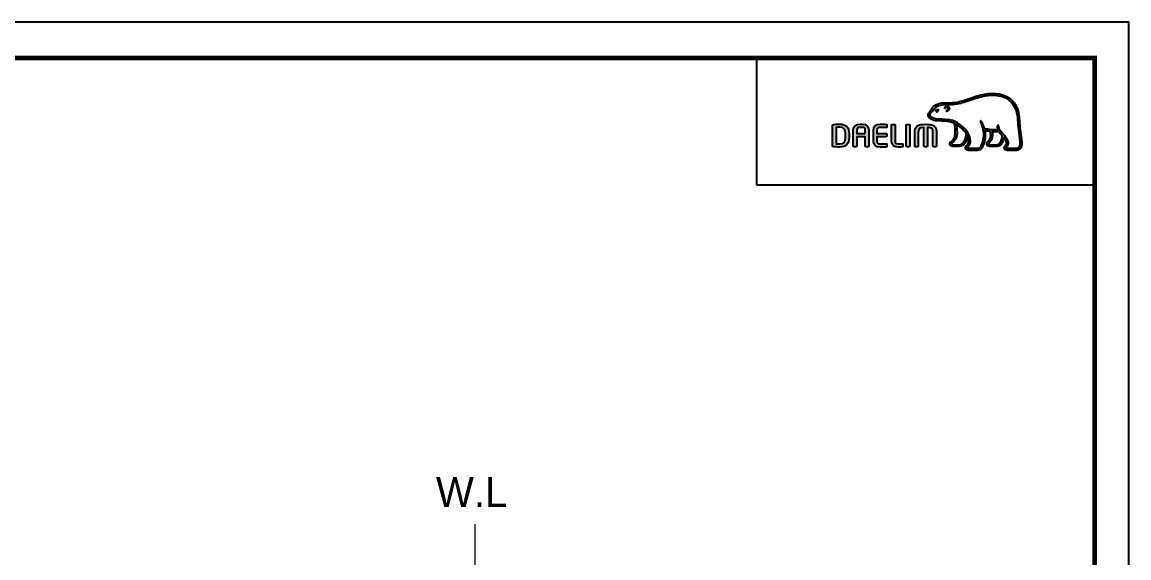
# Model space of a CAD drawing. Extents: x 11391 to 14551, y -233 to 2082.
# Drawn here: x 12896 to 14551, y 1280 to 2082 of the extents above; entities that cross this region are included whole.
import ezdxf

# ---------------------------------------------------------------- set-up
doc = ezdxf.new("R2010")
doc.units = 0
doc.header["$LTSCALE"] = 10
doc.header["$MEASUREMENT"] = 0
doc.layers.get('0').update_dxf_attribs({"linetype": 'CONTINUOUS'})
doc.layers.add('레이어 1', color=7, linetype='CONTINUOUS')
doc.layers.add('치수선', color=7, linetype='CONTINUOUS', lineweight=20)
doc.styles.add('Daelim Dimension', font='')
doc.styles.get('Daelim Dimension').set_extended_font_data('나눔고딕')

msp = doc.modelspace()

# ---------------------------------------------------------------- hatches: boundary and pattern name
at = {"layer": '레이어 1'}
h = msp.add_hatch(color=5, dxfattribs=at)
h.dxf.hatch_style = 1
edge = h.paths.add_edge_path(flags=16)
edge.add_spline(control_points=[(14386.2, 1894.4), (14384.8, 1892.9), (14383.1, 1892.9), (14383, 1892.9), (14383, 1892.9), (14369.1, 1892.9), (14369.1, 1892.9), (14368.6, 1892.9), (14368.2, 1893), (14368, 1893.3), (14367.8, 1893.5), (14367.7, 1893.8), (14367.7, 1894.2), (14367.7, 1895), (14368.2, 1895.7), (14368.9, 1896.4), (14369.4, 1897.2), (14370, 1897.9), (14370.3, 1898.7), (14371, 1900.7), (14370.9, 1902.9), (14370, 1904.8), (14368.4, 1908.3), (14366, 1911), (14363.6, 1913.7), (14363.6, 1913.7), (14362.8, 1914.5), (14362.8, 1914.6), (14359.8, 1918), (14356.6, 1921.5), (14356.3, 1926.3), (14356.3, 1927.2), (14355.8, 1927.8), (14355.2, 1927.8), (14355.2, 1927.8), (14354.3, 1927.3), (14354.3, 1927.3), (14354.1, 1927.1), (14353.9, 1926.7), (14353.9, 1926.2), (14353.9, 1926.2), (14354, 1926), (14354, 1926), (14354.1, 1924.3), (14354.5, 1922.6), (14355.2, 1920.9), (14355.2, 1920.9), (14355.3, 1920.7), (14355.3, 1920.7), (14355.3, 1920.7), (14355.1, 1920.7), (14355.1, 1920.7), (14346.2, 1920.3), (14337.5, 1922), (14334.9, 1922.6), (14333.3, 1929), (14330.8, 1933.2), (14330.6, 1933.4), (14330.4, 1933.7), (14330.1, 1934), (14329.8, 1934.1), (14329.8, 1934.1), (14329.1, 1933.9), (14329, 1933.9), (14328.9, 1933.8), (14328.8, 1933.7), (14328.5, 1933.3), (14328.5, 1933.3), (14328.5, 1933), (14328.5, 1933), (14328.5, 1933), (14328.7, 1932.1), (14328.7, 1932.1), (14328.9, 1931.8), (14333.5, 1923.8), (14333.5, 1913.2), (14333.5, 1906.6), (14331.7, 1900.5), (14328.4, 1894.9), (14327.5, 1893.5), (14326.5, 1892.9), (14324.9, 1892.9), (14324.9, 1892.9), (14311.2, 1892.9), (14311.2, 1892.9), (14310.8, 1892.9), (14309.8, 1893.2), (14309.8, 1894.2), (14309.8, 1894.8), (14310.3, 1895.6), (14311.2, 1896.6), (14316.9, 1902.9), (14313.6, 1912.8), (14308.1, 1919.4), (14302.9, 1925.6), (14294.2, 1933.6), (14283.2, 1935.5), (14279.3, 1936.2), (14272.8, 1936.6), (14267.6, 1936.9), (14267.6, 1936.9), (14262.4, 1937.2), (14262.4, 1937.2), (14259.7, 1937.4), (14255.2, 1939.1), (14253.9, 1941.6), (14253.3, 1942.7), (14253.4, 1943.8), (14254.1, 1945), (14254.5, 1945.8), (14255.2, 1946.4), (14255.9, 1947.2), (14256.8, 1948.1), (14257.7, 1949), (14258.4, 1950.2), (14258.4, 1950.2), (14258.6, 1950.6), (14258.6, 1950.6), (14261.2, 1955.6), (14266.7, 1958.3), (14274.7, 1958.5), (14274.7, 1958.5), (14279.3, 1958.5), (14279.3, 1958.5), (14284.3, 1958.6), (14290, 1958.6), (14294.7, 1959.6), (14301.2, 1961), (14307.8, 1963.2), (14313.6, 1965.2), (14313.6, 1965.2), (14313.8, 1965.3), (14313.8, 1965.3), (14321, 1967.7), (14328.4, 1970.3), (14336, 1971.5), (14348.1, 1973.5), (14364.8, 1973.5), (14375.3, 1961.7), (14380.2, 1956.2), (14383.2, 1948.7), (14384.2, 1939.4), (14384.2, 1939.4), (14384.2, 1939.4), (14384.1, 1939.4), (14384.2, 1939.2), (14384.3, 1938.2), (14384.7, 1932.3), (14384.8, 1929.4), (14385, 1926.4), (14385.7, 1921), (14385.7, 1921), (14387.8, 1902.6), (14387.8, 1902.6), (14387.8, 1902.6), (14388, 1900.4), (14388, 1900.4), (14388, 1897.7), (14387.4, 1895.7), (14386.2, 1894.4)], knot_values=[0, 0, 0, 0, 1, 1, 1, 2, 2, 2, 3, 3, 3, 4, 4, 4, 5, 5, 5, 6, 6, 6, 7, 7, 7, 8, 8, 8, 9, 9, 9, 10, 10, 10, 11, 11, 11, 12, 12, 12, 13, 13, 13, 14, 14, 14, 15, 15, 15, 16, 16, 16, 17, 17, 17, 18, 18, 18, 19, 19, 19, 20, 20, 20, 21, 21, 21, 22, 22, 22, 23, 23, 23, 24, 24, 24, 25, 25, 25, 26, 26, 26, 27, 27, 27, 28, 28, 28, 29, 29, 29, 30, 30, 30, 31, 31, 31, 32, 32, 32, 33, 33, 33, 34, 34, 34, 35, 35, 35, 36, 36, 36, 37, 37, 37, 38, 38, 38, 39, 39, 39, 40, 40, 40, 41, 41, 41, 42, 42, 42, 43, 43, 43, 44, 44, 44, 45, 45, 45, 46, 46, 46, 47, 47, 47, 48, 48, 48, 49, 49, 49, 50, 50, 50, 51, 51, 51, 52, 52, 52, 53, 53, 53, 53], degree=3, periodic=0)
edge = h.paths.add_edge_path(flags=16)
edge.add_spline(control_points=[(14354.1, 1898.4), (14354.1, 1898.4), (14342.8, 1898.4), (14342.8, 1898.4), (14342, 1898.4), (14341.3, 1899.1), (14341.3, 1899.9), (14341.3, 1900.5), (14341.9, 1901.3), (14342.3, 1901.8), (14344.6, 1904), (14347, 1907), (14347, 1912.8), (14347, 1912.8), (14346.9, 1915.4), (14346.9, 1915.4), (14346.9, 1915.4), (14346.4, 1917.9), (14346.4, 1917.9), (14346.4, 1917.9), (14346.4, 1918.1), (14346.4, 1918.1), (14346.4, 1918.1), (14346.6, 1918.1), (14346.6, 1918.1), (14348.7, 1917.9), (14352.8, 1917.7), (14356.7, 1917.9), (14357.7, 1916.3), (14359.3, 1914.3), (14361.6, 1911.6), (14361.5, 1910.2), (14360.4, 1898.4), (14354.1, 1898.4)], knot_values=[0, 0, 0, 0, 1, 1, 1, 2, 2, 2, 3, 3, 3, 4, 4, 4, 5, 5, 5, 6, 6, 6, 7, 7, 7, 8, 8, 8, 9, 9, 9, 10, 10, 10, 11, 11, 11, 11], degree=3, periodic=0)
edge = h.paths.add_edge_path(flags=16)
edge.add_spline(control_points=[(14297.4, 1898.4), (14297.4, 1898.4), (14287.5, 1898.4), (14287.5, 1898.4), (14286.7, 1898.4), (14285.9, 1899), (14285.9, 1899.9), (14285.9, 1900.5), (14286.4, 1901.2), (14287.2, 1901.8), (14289.8, 1903.8), (14293.6, 1906.9), (14294, 1915.2), (14294, 1915.2), (14294, 1917.5), (14294, 1917.5), (14294, 1921.1), (14293.2, 1925.3), (14292.4, 1929.2), (14292.4, 1929.2), (14292.3, 1929.6), (14292.3, 1929.6), (14292.3, 1929.6), (14292.6, 1929.3), (14292.6, 1929.3), (14294.1, 1928.4), (14302.2, 1922.9), (14308, 1914.8), (14307.5, 1911), (14305.3, 1898.4), (14297.4, 1898.4)], knot_values=[0, 0, 0, 0, 1, 1, 1, 2, 2, 2, 3, 3, 3, 4, 4, 4, 5, 5, 5, 6, 6, 6, 7, 7, 7, 8, 8, 8, 9, 9, 9, 10, 10, 10, 10], degree=3, periodic=0)
edge = h.paths.add_edge_path()
edge.add_spline(control_points=[(14390.6, 1902.9), (14390.6, 1902.9), (14388.5, 1921.3), (14388.5, 1921.3), (14387.7, 1926.8), (14387.6, 1929.8), (14387.5, 1932.4), (14387.5, 1932.4), (14387, 1939.7), (14387, 1939.7), (14385.9, 1949.6), (14382.7, 1957.7), (14377.4, 1963.5), (14366.1, 1976.3), (14348.4, 1976.4), (14335.5, 1974.3), (14327.6, 1973), (14320.1, 1970.4), (14312.8, 1967.9), (14312.8, 1967.9), (14312.6, 1967.8), (14312.6, 1967.8), (14306.9, 1965.9), (14300.4, 1963.7), (14294.1, 1962.3), (14289.7, 1961.4), (14284.3, 1961.4), (14279.4, 1961.3), (14279.4, 1961.3), (14274.7, 1961.3), (14274.7, 1961.3), (14265.5, 1961), (14259.2, 1957.9), (14256.1, 1951.8), (14256.1, 1951.8), (14255.9, 1951.6), (14255.9, 1951.6), (14255.4, 1950.7), (14254.6, 1949.9), (14254, 1949.2), (14253.2, 1948.4), (14252.3, 1947.6), (14251.7, 1946.4), (14251, 1945.3), (14250.7, 1944.2), (14250.7, 1943.1), (14250.7, 1942.1), (14250.9, 1941.2), (14251.4, 1940.3), (14253.3, 1936.7), (14258.9, 1934.7), (14262.2, 1934.4), (14262.2, 1934.4), (14267.1, 1934.1), (14267.2, 1934.1), (14272.1, 1933.8), (14278.8, 1933.5), (14282.7, 1932.8), (14285, 1932.4), (14287.6, 1931.5), (14290, 1930.4), (14290.1, 1929.8), (14291.4, 1924.3), (14291.4, 1917.5), (14291.4, 1917.5), (14291.3, 1915.3), (14291.3, 1915.3), (14291, 1908.2), (14287.8, 1905.7), (14285.6, 1903.9), (14285.3, 1903.7), (14283.3, 1902), (14283.1, 1899.9), (14283, 1898.8), (14283.4, 1897.7), (14284.1, 1897), (14284.8, 1896.2), (14286, 1895.8), (14287.5, 1895.8), (14287.5, 1895.8), (14297.4, 1895.8), (14297.4, 1895.8), (14304.8, 1895.8), (14308.5, 1903.8), (14309.6, 1911.3), (14309.6, 1911.3), (14309.7, 1912.3), (14309.7, 1912.3), (14309.7, 1912.3), (14310, 1911.8), (14310, 1911.8), (14310.9, 1909.7), (14311.5, 1907.1), (14311.5, 1905.2), (14311.5, 1902.5), (14310.7, 1900.2), (14309.1, 1898.5), (14308.7, 1898.1), (14306.7, 1896), (14306.7, 1893.9), (14306.7, 1893.9), (14306.7, 1893.6), (14306.7, 1893.6), (14307, 1891.2), (14309, 1890.1), (14310.8, 1890.1), (14310.8, 1890.1), (14324.9, 1890.1), (14324.9, 1890.1), (14327.4, 1890.1), (14329.5, 1891.2), (14330.8, 1893.4), (14334.4, 1899.4), (14336.2, 1905.8), (14336.2, 1912.6), (14336.2, 1914.8), (14336, 1917), (14335.6, 1919.4), (14335.6, 1919.4), (14335.6, 1919.6), (14335.6, 1919.6), (14335.6, 1919.6), (14335.7, 1919.5), (14335.7, 1919.5), (14337.4, 1919.2), (14340.2, 1918.7), (14343.5, 1918.4), (14343.5, 1918.4), (14343.6, 1918.3), (14343.6, 1918.3), (14343.6, 1918.3), (14344.1, 1915.8), (14344.1, 1915.8), (14344.1, 1915.8), (14344.2, 1915.1), (14344.2, 1915.1), (14344.2, 1915.1), (14344.3, 1912.8), (14344.3, 1912.8), (14344.3, 1907.4), (14341.8, 1905), (14340.5, 1903.7), (14340.5, 1903.7), (14338.6, 1901.8), (14338.4, 1900.1), (14338.4, 1900.1), (14338.3, 1899.6), (14338.3, 1899.6), (14338.3, 1899), (14338.5, 1898), (14339.4, 1897), (14340.2, 1896.2), (14341.5, 1895.8), (14343.2, 1895.8), (14343.2, 1895.8), (14354.1, 1895.8), (14354.1, 1895.8), (14360.8, 1895.8), (14362.8, 1904.2), (14363.6, 1909), (14363.6, 1909), (14363.7, 1909.5), (14363.7, 1909.5), (14363.7, 1909.5), (14363.9, 1909.1), (14363.9, 1909.1), (14365.5, 1907.2), (14366.8, 1905), (14367.5, 1903.6), (14367.8, 1902.9), (14368, 1902.1), (14368, 1901.3), (14368, 1901.3), (14367.8, 1899.8), (14367.8, 1899.8), (14367.5, 1898.9), (14366.9, 1898.1), (14366.3, 1897.3), (14365.5, 1896.2), (14364.6, 1895.1), (14364.6, 1893.7), (14364.6, 1893.7), (14364.7, 1892.9), (14364.7, 1892.9), (14365.1, 1891.1), (14366.6, 1890.1), (14368.9, 1890.1), (14368.9, 1890.1), (14383, 1890.1), (14383, 1890.1), (14383.3, 1890.1), (14386.1, 1890.2), (14388.2, 1892.5), (14389.9, 1894.4), (14390.8, 1896.9), (14390.8, 1900.3), (14390.8, 1900.3), (14390.6, 1902.9), (14390.6, 1902.9)], knot_values=[0, 0, 0, 0, 1, 1, 1, 2, 2, 2, 3, 3, 3, 4, 4, 4, 5, 5, 5, 6, 6, 6, 7, 7, 7, 8, 8, 8, 9, 9, 9, 10, 10, 10, 11, 11, 11, 12, 12, 12, 13, 13, 13, 14, 14, 14, 15, 15, 15, 16, 16, 16, 17, 17, 17, 18, 18, 18, 19, 19, 19, 20, 20, 20, 21, 21, 21, 22, 22, 22, 23, 23, 23, 24, 24, 24, 25, 25, 25, 26, 26, 26, 27, 27, 27, 28, 28, 28, 29, 29, 29, 30, 30, 30, 31, 31, 31, 32, 32, 32, 33, 33, 33, 34, 34, 34, 35, 35, 35, 36, 36, 36, 37, 37, 37, 38, 38, 38, 39, 39, 39, 40, 40, 40, 41, 41, 41, 42, 42, 42, 43, 43, 43, 44, 44, 44, 45, 45, 45, 46, 46, 46, 47, 47, 47, 48, 48, 48, 49, 49, 49, 50, 50, 50, 51, 51, 51, 52, 52, 52, 53, 53, 53, 54, 54, 54, 55, 55, 55, 56, 56, 56, 57, 57, 57, 58, 58, 58, 59, 59, 59, 60, 60, 60, 61, 61, 61, 62, 62, 62, 63, 63, 63, 64, 64, 64, 65, 65, 65, 66, 66, 66, 66], degree=3, periodic=0)
edge = h.paths.add_edge_path(flags=0)
edge.add_spline(control_points=[(14262, 1950.5), (14262, 1950.5), (14264, 1951.5), (14266.6, 1950.5), (14266.6, 1950.5), (14266.9, 1950.3), (14266.5, 1949.8), (14265.2, 1948.1), (14264, 1947.7), (14264, 1947.7), (14264, 1947.7), (14263.1, 1947.4), (14262.6, 1948), (14261.6, 1949.2), (14261.6, 1949.9), (14261.6, 1949.9), (14261.6, 1949.9), (14261.5, 1950.4), (14262, 1950.5)], knot_values=[0, 0, 0, 0, 1, 1, 1, 2, 2, 2, 3, 3, 3, 4, 4, 4, 5, 5, 5, 6, 6, 6, 6], degree=3, periodic=0)
edge = h.paths.add_edge_path(flags=0)
edge.add_spline(control_points=[(14275.5, 1954.3), (14275.2, 1954), (14275.2, 1953.4), (14275.5, 1953.1), (14275.8, 1952.8), (14276.4, 1952.9), (14276.7, 1953.2), (14276.9, 1953.4), (14278.5, 1955.4), (14280, 1954.4), (14280.5, 1954), (14280.8, 1953.5), (14280.7, 1952.8), (14280.6, 1951.6), (14279.6, 1950.4), (14278.9, 1949.9), (14278.5, 1949.7), (14278.3, 1949.2), (14278.4, 1948.8), (14278.6, 1948.4), (14279.1, 1948.3), (14279.5, 1948.5), (14280.8, 1949.1), (14282.3, 1951), (14282.5, 1952.8), (14282.6, 1954.1), (14282.1, 1955.1), (14281.1, 1955.8), (14278.9, 1957.3), (14276.4, 1955.3), (14275.5, 1954.3)], knot_values=[0, 0, 0, 0, 1, 1, 1, 2, 2, 2, 3, 3, 3, 4, 4, 4, 5, 5, 5, 6, 6, 6, 7, 7, 7, 8, 8, 8, 9, 9, 9, 10, 10, 10, 10], degree=3, periodic=0)
edge = h.paths.add_edge_path(flags=0)
edge.add_spline(control_points=[(14275.2, 1952.8), (14275.2, 1952.8), (14275.2, 1952.8), (14275.2, 1952.8), (14275.2, 1952.8), (14275.2, 1952.8), (14275.2, 1952.8)], knot_values=[0, 0, 0, 0, 1, 1, 1, 2, 2, 2, 2], degree=3, periodic=0)
h = msp.add_hatch(color=5, dxfattribs=at)
h.dxf.hatch_style = 2
edge = h.paths.add_edge_path()
edge.add_spline(control_points=[(14275.5, 1954.3), (14275.2, 1954), (14275.2, 1953.4), (14275.5, 1953.1), (14275.8, 1952.8), (14276.4, 1952.9), (14276.7, 1953.2), (14276.9, 1953.4), (14278.5, 1955.4), (14280, 1954.4), (14280.5, 1954), (14280.8, 1953.5), (14280.7, 1952.8), (14280.6, 1951.6), (14279.6, 1950.4), (14278.9, 1949.9), (14278.5, 1949.7), (14278.3, 1949.2), (14278.4, 1948.8), (14278.6, 1948.4), (14279.1, 1948.3), (14279.5, 1948.5), (14280.8, 1949.1), (14282.3, 1951), (14282.5, 1952.8), (14282.6, 1954.1), (14282.1, 1955.1), (14281.1, 1955.8), (14278.9, 1957.3), (14276.4, 1955.3), (14275.5, 1954.3)], knot_values=[0, 0, 0, 0, 1, 1, 1, 2, 2, 2, 3, 3, 3, 4, 4, 4, 5, 5, 5, 6, 6, 6, 7, 7, 7, 8, 8, 8, 9, 9, 9, 10, 10, 10, 10], degree=3, periodic=0)
h = msp.add_hatch(color=5, dxfattribs=at)
h.dxf.hatch_style = 2
edge = h.paths.add_edge_path()
edge.add_spline(control_points=[(14262, 1950.5), (14262, 1950.5), (14264, 1951.5), (14266.6, 1950.5), (14266.6, 1950.5), (14266.9, 1950.3), (14266.5, 1949.8), (14265.2, 1948.1), (14264, 1947.7), (14264, 1947.7), (14264, 1947.7), (14263.1, 1947.4), (14262.6, 1948), (14261.6, 1949.2), (14261.6, 1949.9), (14261.6, 1949.9), (14261.6, 1949.9), (14261.5, 1950.4), (14262, 1950.5)], knot_values=[0, 0, 0, 0, 1, 1, 1, 2, 2, 2, 3, 3, 3, 4, 4, 4, 5, 5, 5, 6, 6, 6, 6], degree=3, periodic=0)
h = msp.add_hatch(color=5, dxfattribs=at)
h.dxf.hatch_style = 2
edge = h.paths.add_edge_path()
edge.add_spline(control_points=[(14127.3, 1909.2), (14127.3, 1902.7), (14124.3, 1899.6), (14118.3, 1899.6), (14118.3, 1899.6), (14114.2, 1899.7), (14113.1, 1899.7), (14113.1, 1899.7), (14113.1, 1924.4), (14113.1, 1924.4), (14115.2, 1924.6), (14118.3, 1924.6), (14118.3, 1924.6), (14124.5, 1924.6), (14127.3, 1921.7), (14127.3, 1915.1), (14127.3, 1915.1), (14127.3, 1909.2), (14127.3, 1909.2)], knot_values=[0, 0, 0, 0, 1, 1, 1, 2, 2, 2, 3, 3, 3, 4, 4, 4, 5, 5, 5, 6, 6, 6, 6], degree=3, periodic=0)
edge = h.paths.add_edge_path()
edge.add_spline(control_points=[(14118.3, 1929.3), (14114.9, 1929.3), (14110.6, 1929.1), (14109.2, 1928.8), (14108.3, 1928.7), (14107.7, 1928), (14107.7, 1927.1), (14107.7, 1927.1), (14107.7, 1897.1), (14107.7, 1897.1), (14107.7, 1896.2), (14108.3, 1895.5), (14109.2, 1895.4), (14110.6, 1895.2), (14114.9, 1895), (14118.3, 1895), (14127.7, 1895), (14132.6, 1899.9), (14132.6, 1909.2), (14132.6, 1909.2), (14132.6, 1915.1), (14132.6, 1915.1), (14132.6, 1924.4), (14127.7, 1929.3), (14118.3, 1929.3)], knot_values=[0, 0, 0, 0, 1, 1, 1, 2, 2, 2, 3, 3, 3, 4, 4, 4, 5, 5, 5, 6, 6, 6, 7, 7, 7, 8, 8, 8, 8], degree=3, periodic=0)
h = msp.add_hatch(color=5, dxfattribs=at)
h.dxf.hatch_style = 2
edge = h.paths.add_edge_path()
edge.add_spline(control_points=[(14156.8, 1915.1), (14156.8, 1915.1), (14144.2, 1915.1), (14144.2, 1915.1), (14144.2, 1915.6), (14144.2, 1919.6), (14144.2, 1919.6), (14144.2, 1923.8), (14145.4, 1924.5), (14149.2, 1924.5), (14149.2, 1924.5), (14151.8, 1924.5), (14151.8, 1924.5), (14155.5, 1924.5), (14156.8, 1923.8), (14156.8, 1919.6), (14156.8, 1919.6), (14156.8, 1915.6), (14156.8, 1915.1)], knot_values=[0, 0, 0, 0, 1, 1, 1, 2, 2, 2, 3, 3, 3, 4, 4, 4, 5, 5, 5, 6, 6, 6, 6], degree=3, periodic=0)
edge = h.paths.add_edge_path()
edge.add_spline(control_points=[(14151.8, 1929.3), (14151.8, 1929.3), (14149.2, 1929.3), (14149.2, 1929.3), (14142, 1929.3), (14138.8, 1926.3), (14138.8, 1919.6), (14138.8, 1919.6), (14138.8, 1896.8), (14138.8, 1896.8), (14138.8, 1896), (14139.5, 1895.3), (14140.2, 1895.3), (14140.2, 1895.3), (14142.7, 1895.3), (14142.7, 1895.3), (14143.6, 1895.3), (14144.2, 1896), (14144.2, 1896.8), (14144.2, 1896.8), (14144.2, 1909.9), (14144.2, 1910.4), (14144.2, 1910.4), (14156.8, 1910.4), (14156.8, 1910.4), (14156.8, 1909.9), (14156.8, 1896.8), (14156.8, 1896.8), (14156.8, 1895.9), (14157.4, 1895.3), (14158.2, 1895.3), (14158.2, 1895.3), (14160.7, 1895.3), (14160.7, 1895.3), (14161.6, 1895.3), (14162.2, 1896), (14162.2, 1896.8), (14162.2, 1896.8), (14162.2, 1919.6), (14162.2, 1919.6), (14162.2, 1926.3), (14159, 1929.3), (14151.8, 1929.3)], knot_values=[0, 0, 0, 0, 1, 1, 1, 2, 2, 2, 3, 3, 3, 4, 4, 4, 5, 5, 5, 6, 6, 6, 7, 7, 7, 8, 8, 8, 9, 9, 9, 10, 10, 10, 11, 11, 11, 12, 12, 12, 13, 13, 13, 14, 14, 14, 14], degree=3, periodic=0)
h = msp.add_hatch(color=5, dxfattribs=at)
h.dxf.hatch_style = 2
edge = h.paths.add_edge_path()
edge.add_spline(control_points=[(14169, 1920.5), (14169, 1920.5), (14169, 1903.7), (14169, 1903.7), (14169, 1897.8), (14172.3, 1895), (14179.2, 1895), (14182.3, 1895), (14186.4, 1895), (14188.1, 1895.2), (14188.1, 1895.2), (14188.9, 1895.3), (14188.9, 1895.3), (14188.9, 1895.3), (14189.2, 1895.3), (14189.2, 1895.3), (14189.2, 1895.3), (14189.2, 1899.8), (14189.2, 1899.8), (14189.2, 1899.8), (14179.3, 1899.8), (14179.3, 1899.8), (14174.3, 1899.8), (14174.3, 1901.2), (14174.3, 1903.7), (14174.3, 1903.7), (14174.3, 1909.9), (14174.3, 1910.4), (14174.8, 1910.4), (14187.6, 1910.4), (14187.6, 1910.4), (14188.4, 1910.4), (14189.1, 1911.1), (14189.1, 1911.9), (14189.1, 1911.9), (14189.1, 1913.6), (14189.1, 1913.6), (14189.1, 1914.4), (14188.4, 1915.1), (14187.6, 1915.1), (14187.6, 1915.1), (14174.8, 1915.1), (14174.3, 1915.1), (14174.3, 1915.6), (14174.3, 1920.5), (14174.3, 1920.5), (14174.3, 1923.1), (14174.3, 1924.5), (14179.3, 1924.5), (14179.3, 1924.5), (14189.1, 1924.4), (14189.1, 1924.4), (14189.1, 1924.4), (14189.1, 1928.9), (14189.1, 1928.9), (14189.1, 1928.9), (14188.1, 1929), (14188.1, 1929), (14186.2, 1929.2), (14181.7, 1929.3), (14179.2, 1929.3), (14172.3, 1929.3), (14169, 1926.4), (14169, 1920.5)], knot_values=[0, 0, 0, 0, 1, 1, 1, 2, 2, 2, 3, 3, 3, 4, 4, 4, 5, 5, 5, 6, 6, 6, 7, 7, 7, 8, 8, 8, 9, 9, 9, 10, 10, 10, 11, 11, 11, 12, 12, 12, 13, 13, 13, 14, 14, 14, 15, 15, 15, 16, 16, 16, 17, 17, 17, 18, 18, 18, 19, 19, 19, 20, 20, 20, 21, 21, 21, 21], degree=3, periodic=0)
h = msp.add_hatch(color=5, dxfattribs=at)
h.dxf.hatch_style = 2
edge = h.paths.add_edge_path()
edge.add_spline(control_points=[(14197.7, 1929), (14196.9, 1929), (14196.2, 1928.3), (14196.2, 1927.5), (14196.2, 1927.5), (14196.2, 1903.7), (14196.2, 1903.7), (14196.2, 1896), (14201.5, 1895), (14206.1, 1895), (14209.5, 1895), (14210.3, 1895.1), (14211.3, 1895.3), (14211.3, 1895.3), (14211.9, 1895.4), (14211.9, 1895.4), (14211.9, 1895.4), (14212.7, 1895.5), (14212.7, 1895.5), (14212.7, 1895.5), (14212.9, 1895.5), (14212.9, 1895.5), (14212.9, 1895.5), (14212.9, 1899.8), (14212.9, 1899.8), (14212.9, 1899.8), (14206.1, 1899.8), (14206.1, 1899.8), (14201.6, 1899.8), (14201.6, 1901.5), (14201.6, 1903.2), (14201.6, 1903.2), (14201.6, 1927.5), (14201.6, 1927.5), (14201.6, 1928.3), (14200.9, 1929), (14200, 1929), (14200, 1929), (14197.7, 1929), (14197.7, 1929)], knot_values=[0, 0, 0, 0, 1, 1, 1, 2, 2, 2, 3, 3, 3, 4, 4, 4, 5, 5, 5, 6, 6, 6, 7, 7, 7, 8, 8, 8, 9, 9, 9, 10, 10, 10, 11, 11, 11, 12, 12, 12, 13, 13, 13, 13], degree=3, periodic=0)
h = msp.add_hatch(color=5, dxfattribs=at)
h.dxf.hatch_style = 2
edge = h.paths.add_edge_path()
edge.add_spline(control_points=[(14219.6, 1929), (14218.7, 1929), (14218.1, 1928.2), (14218.1, 1927.5), (14218.1, 1927.5), (14218.1, 1896.8), (14218.1, 1896.8), (14218.1, 1895.9), (14218.8, 1895.3), (14219.6, 1895.3), (14219.6, 1895.3), (14222.1, 1895.3), (14222.1, 1895.3), (14222.9, 1895.3), (14223.5, 1896), (14223.5, 1896.8), (14223.5, 1896.8), (14223.5, 1927.5), (14223.5, 1927.5), (14223.5, 1928.3), (14222.9, 1929), (14222.1, 1929), (14222.1, 1929), (14219.6, 1929), (14219.6, 1929)], knot_values=[0, 0, 0, 0, 1, 1, 1, 2, 2, 2, 3, 3, 3, 4, 4, 4, 5, 5, 5, 6, 6, 6, 7, 7, 7, 8, 8, 8, 8], degree=3, periodic=0)
h = msp.add_hatch(color=5, dxfattribs=at)
h.dxf.hatch_style = 2
edge = h.paths.add_edge_path()
edge.add_spline(control_points=[(14230.7, 1915.7), (14230.7, 1915.7), (14230.7, 1896.8), (14230.7, 1896.8), (14230.7, 1895.9), (14231.3, 1895.3), (14232.1, 1895.3), (14232.1, 1895.3), (14234.6, 1895.3), (14234.6, 1895.3), (14235.5, 1895.3), (14236.1, 1896), (14236.1, 1896.8), (14236.1, 1896.8), (14236.1, 1915.2), (14236.1, 1915.2), (14236.1, 1923.4), (14237.5, 1924.2), (14244.3, 1924.2), (14244.3, 1923.7), (14244.3, 1896.8), (14244.3, 1896.8), (14244.3, 1895.9), (14245, 1895.3), (14245.8, 1895.3), (14245.8, 1895.3), (14248.3, 1895.3), (14248.3, 1895.3), (14249.1, 1895.3), (14249.7, 1896), (14249.7, 1896.8), (14249.7, 1896.8), (14249.7, 1923.6), (14249.7, 1924.1), (14252.9, 1924.1), (14255.2, 1923.8), (14256.4, 1922.6), (14257.7, 1921.3), (14257.9, 1918.9), (14257.9, 1915.2), (14257.9, 1915.2), (14257.9, 1896.8), (14257.9, 1896.8), (14257.9, 1896), (14258.6, 1895.3), (14259.4, 1895.3), (14259.4, 1895.3), (14261.9, 1895.3), (14261.9, 1895.3), (14262.8, 1895.3), (14263.3, 1896), (14263.3, 1896.8), (14263.3, 1896.8), (14263.3, 1915.7), (14263.3, 1915.7), (14263.3, 1927.2), (14259.3, 1929.1), (14247, 1929.1), (14234.8, 1929.1), (14230.7, 1927.2), (14230.7, 1915.7)], knot_values=[0, 0, 0, 0, 1, 1, 1, 2, 2, 2, 3, 3, 3, 4, 4, 4, 5, 5, 5, 6, 6, 6, 7, 7, 7, 8, 8, 8, 9, 9, 9, 10, 10, 10, 11, 11, 11, 12, 12, 12, 13, 13, 13, 14, 14, 14, 15, 15, 15, 16, 16, 16, 17, 17, 17, 18, 18, 18, 19, 19, 19, 20, 20, 20, 20], degree=3, periodic=0)

# ---------------------------------------------------------------- linework, layer by layer
at = {"color": 5, "ltscale": 0.5}
msp.add_line((13994.8, 1838), (13994.8, 2028.2), dxfattribs=at)
at = {"color": 5}
msp.add_line((14297, 1895.8), (14297, 1895.8), dxfattribs=at)
at = {"color": 5, "ltscale": 40}
msp.add_line((14499.7, 1838), (13994.8, 1838), dxfattribs=at)
at = {"ltscale": 0.5}
msp.add_lwpolyline([(11391.3, -233.1), (14550.9, -233.1), (14550.9, 2081.9), (11391.3, 2081.9)], close=True, dxfattribs=at)
at = {"color": 5, "linetype": 'ByBlock', "lineweight": 200, "const_width": 7.28}
msp.add_lwpolyline([(11442.1, -134), (14499.7, -134), (14499.7, 2028.2), (11442.1, 2028.2)], close=True, dxfattribs=at)
at = {"layer": '레이어 1', "color": 5}
for points, knots in [([(14390.6, 1902.9), (14390.6, 1902.9), (14388.5, 1921.3), (14388.5, 1921.3), (14387.7, 1926.8), (14387.6, 1929.8), (14387.5, 1932.4), (14387.5, 1932.4), (14387, 1939.7), (14387, 1939.7), (14385.9, 1949.6), (14382.7, 1957.7), (14377.4, 1963.5), (14366.1, 1976.3), (14348.4, 1976.4), (14335.5, 1974.3), (14327.6, 1973), (14320.1, 1970.4), (14312.8, 1967.9), (14312.8, 1967.9), (14312.6, 1967.8), (14312.6, 1967.8), (14306.9, 1965.9), (14300.4, 1963.7), (14294.1, 1962.3), (14289.7, 1961.4), (14284.3, 1961.4), (14279.4, 1961.3), (14279.4, 1961.3), (14274.7, 1961.3), (14274.7, 1961.3), (14265.5, 1961), (14259.2, 1957.9), (14256.1, 1951.8), (14256.1, 1951.8), (14255.9, 1951.6), (14255.9, 1951.6), (14255.4, 1950.7), (14254.6, 1949.9), (14254, 1949.2), (14253.2, 1948.4), (14252.3, 1947.6), (14251.7, 1946.4), (14251, 1945.3), (14250.7, 1944.2), (14250.7, 1943.1), (14250.7, 1942.1), (14250.9, 1941.2), (14251.4, 1940.3), (14253.3, 1936.7), (14258.9, 1934.7), (14262.2, 1934.4), (14262.2, 1934.4), (14267.1, 1934.1), (14267.2, 1934.1), (14272.1, 1933.8), (14278.8, 1933.5), (14282.7, 1932.8), (14285, 1932.4), (14287.6, 1931.5), (14290, 1930.4), (14290.1, 1929.8), (14291.4, 1924.3), (14291.4, 1917.5), (14291.4, 1917.5), (14291.3, 1915.3), (14291.3, 1915.3), (14291, 1908.2), (14287.8, 1905.7), (14285.6, 1903.9), (14285.3, 1903.7), (14283.3, 1902), (14283.1, 1899.9), (14283, 1898.8), (14283.4, 1897.7), (14284.1, 1897), (14284.8, 1896.2), (14286, 1895.8), (14287.5, 1895.8), (14287.5, 1895.8), (14297.4, 1895.8), (14297.4, 1895.8), (14304.8, 1895.8), (14308.5, 1903.8), (14309.6, 1911.3), (14309.6, 1911.3), (14309.7, 1912.3), (14309.7, 1912.3), (14309.7, 1912.3), (14310, 1911.8), (14310, 1911.8), (14310.9, 1909.7), (14311.5, 1907.1), (14311.5, 1905.2), (14311.5, 1902.5), (14310.7, 1900.2), (14309.1, 1898.5), (14308.7, 1898.1), (14306.7, 1896), (14306.7, 1893.9), (14306.7, 1893.9), (14306.7, 1893.6), (14306.7, 1893.6), (14307, 1891.2), (14309, 1890.1), (14310.8, 1890.1), (14310.8, 1890.1), (14324.9, 1890.1), (14324.9, 1890.1), (14327.4, 1890.1), (14329.5, 1891.2), (14330.8, 1893.4), (14334.4, 1899.4), (14336.2, 1905.8), (14336.2, 1912.6), (14336.2, 1914.8), (14336, 1917), (14335.6, 1919.4), (14335.6, 1919.4), (14335.6, 1919.6), (14335.6, 1919.6), (14335.6, 1919.6), (14335.7, 1919.5), (14335.7, 1919.5), (14337.4, 1919.2), (14340.2, 1918.7), (14343.5, 1918.4), (14343.5, 1918.4), (14343.6, 1918.3), (14343.6, 1918.3), (14343.6, 1918.3), (14344.1, 1915.8), (14344.1, 1915.8), (14344.1, 1915.8), (14344.2, 1915.1), (14344.2, 1915.1), (14344.2, 1915.1), (14344.3, 1912.8), (14344.3, 1912.8), (14344.3, 1907.4), (14341.8, 1905), (14340.5, 1903.7), (14340.5, 1903.7), (14338.6, 1901.8), (14338.4, 1900.1), (14338.4, 1900.1), (14338.3, 1899.6), (14338.3, 1899.6), (14338.3, 1899), (14338.5, 1898), (14339.4, 1897), (14340.2, 1896.2), (14341.5, 1895.8), (14343.2, 1895.8), (14343.2, 1895.8), (14354.1, 1895.8), (14354.1, 1895.8), (14360.8, 1895.8), (14362.8, 1904.2), (14363.6, 1909), (14363.6, 1909), (14363.7, 1909.5), (14363.7, 1909.5), (14363.7, 1909.5), (14363.9, 1909.1), (14363.9, 1909.1), (14365.5, 1907.2), (14366.8, 1905), (14367.5, 1903.6), (14367.8, 1902.9), (14368, 1902.1), (14368, 1901.3), (14368, 1901.3), (14367.8, 1899.8), (14367.8, 1899.8), (14367.5, 1898.9), (14366.9, 1898.1), (14366.3, 1897.3), (14365.5, 1896.2), (14364.6, 1895.1), (14364.6, 1893.7), (14364.6, 1893.7), (14364.7, 1892.9), (14364.7, 1892.9), (14365.1, 1891.1), (14366.6, 1890.1), (14368.9, 1890.1), (14368.9, 1890.1), (14383, 1890.1), (14383, 1890.1), (14383.3, 1890.1), (14386.1, 1890.2), (14388.2, 1892.5), (14389.9, 1894.4), (14390.8, 1896.9), (14390.8, 1900.3), (14390.8, 1900.3), (14390.6, 1902.9), (14390.6, 1902.9)], [0, 0, 0, 0, 1, 1, 1, 2, 2, 2, 3, 3, 3, 4, 4, 4, 5, 5, 5, 6, 6, 6, 7, 7, 7, 8, 8, 8, 9, 9, 9, 10, 10, 10, 11, 11, 11, 12, 12, 12, 13, 13, 13, 14, 14, 14, 15, 15, 15, 16, 16, 16, 17, 17, 17, 18, 18, 18, 19, 19, 19, 20, 20, 20, 21, 21, 21, 22, 22, 22, 23, 23, 23, 24, 24, 24, 25, 25, 25, 26, 26, 26, 27, 27, 27, 28, 28, 28, 29, 29, 29, 30, 30, 30, 31, 31, 31, 32, 32, 32, 33, 33, 33, 34, 34, 34, 35, 35, 35, 36, 36, 36, 37, 37, 37, 38, 38, 38, 39, 39, 39, 40, 40, 40, 41, 41, 41, 42, 42, 42, 43, 43, 43, 44, 44, 44, 45, 45, 45, 46, 46, 46, 47, 47, 47, 48, 48, 48, 49, 49, 49, 50, 50, 50, 51, 51, 51, 52, 52, 52, 53, 53, 53, 54, 54, 54, 55, 55, 55, 56, 56, 56, 57, 57, 57, 58, 58, 58, 59, 59, 59, 60, 60, 60, 61, 61, 61, 62, 62, 62, 63, 63, 63, 64, 64, 64, 65, 65, 65, 66, 66, 66, 66]), ([(14275.5, 1954.3), (14275.2, 1954), (14275.2, 1953.4), (14275.5, 1953.1), (14275.8, 1952.8), (14276.4, 1952.9), (14276.7, 1953.2), (14276.9, 1953.4), (14278.5, 1955.4), (14280, 1954.4), (14280.5, 1954), (14280.8, 1953.5), (14280.7, 1952.8), (14280.6, 1951.6), (14279.6, 1950.4), (14278.9, 1949.9), (14278.5, 1949.7), (14278.3, 1949.2), (14278.4, 1948.8), (14278.6, 1948.4), (14279.1, 1948.3), (14279.5, 1948.5), (14280.8, 1949.1), (14282.3, 1951), (14282.5, 1952.8), (14282.6, 1954.1), (14282.1, 1955.1), (14281.1, 1955.8), (14278.9, 1957.3), (14276.4, 1955.3), (14275.5, 1954.3)], [0, 0, 0, 0, 1, 1, 1, 2, 2, 2, 3, 3, 3, 4, 4, 4, 5, 5, 5, 6, 6, 6, 7, 7, 7, 8, 8, 8, 9, 9, 9, 10, 10, 10, 10]), ([(14275.2, 1952.8), (14275.2, 1952.8), (14275.2, 1952.8), (14275.2, 1952.8), (14275.2, 1952.8), (14275.2, 1952.8), (14275.2, 1952.8)], [0, 0, 0, 0, 1, 1, 1, 2, 2, 2, 2]), ([(14262, 1950.5), (14262, 1950.5), (14264, 1951.5), (14266.6, 1950.5), (14266.6, 1950.5), (14266.9, 1950.3), (14266.5, 1949.8), (14265.2, 1948.1), (14264, 1947.7), (14264, 1947.7), (14264, 1947.7), (14263.1, 1947.4), (14262.6, 1948), (14261.6, 1949.2), (14261.6, 1949.9), (14261.6, 1949.9), (14261.6, 1949.9), (14261.5, 1950.4), (14262, 1950.5)], [0, 0, 0, 0, 1, 1, 1, 2, 2, 2, 3, 3, 3, 4, 4, 4, 5, 5, 5, 6, 6, 6, 6]), ([(14118.3, 1929.3), (14114.9, 1929.3), (14110.6, 1929.1), (14109.2, 1928.8), (14108.3, 1928.7), (14107.7, 1928), (14107.7, 1927.1), (14107.7, 1927.1), (14107.7, 1897.1), (14107.7, 1897.1), (14107.7, 1896.2), (14108.3, 1895.5), (14109.2, 1895.4), (14110.6, 1895.2), (14114.9, 1895), (14118.3, 1895), (14127.7, 1895), (14132.6, 1899.9), (14132.6, 1909.2), (14132.6, 1909.2), (14132.6, 1915.1), (14132.6, 1915.1), (14132.6, 1924.4), (14127.7, 1929.3), (14118.3, 1929.3)], [0, 0, 0, 0, 1, 1, 1, 2, 2, 2, 3, 3, 3, 4, 4, 4, 5, 5, 5, 6, 6, 6, 7, 7, 7, 8, 8, 8, 8]), ([(14127.3, 1909.2), (14127.3, 1902.7), (14124.3, 1899.6), (14118.3, 1899.6), (14118.3, 1899.6), (14114.2, 1899.7), (14113.1, 1899.7), (14113.1, 1899.7), (14113.1, 1924.4), (14113.1, 1924.4), (14115.2, 1924.6), (14118.3, 1924.6), (14118.3, 1924.6), (14124.5, 1924.6), (14127.3, 1921.7), (14127.3, 1915.1), (14127.3, 1915.1), (14127.3, 1909.2), (14127.3, 1909.2)], [0, 0, 0, 0, 1, 1, 1, 2, 2, 2, 3, 3, 3, 4, 4, 4, 5, 5, 5, 6, 6, 6, 6]), ([(14151.8, 1929.3), (14151.8, 1929.3), (14149.2, 1929.3), (14149.2, 1929.3), (14142, 1929.3), (14138.8, 1926.3), (14138.8, 1919.6), (14138.8, 1919.6), (14138.8, 1896.8), (14138.8, 1896.8), (14138.8, 1896), (14139.5, 1895.3), (14140.2, 1895.3), (14140.2, 1895.3), (14142.7, 1895.3), (14142.7, 1895.3), (14143.6, 1895.3), (14144.2, 1896), (14144.2, 1896.8), (14144.2, 1896.8), (14144.2, 1909.9), (14144.2, 1910.4), (14144.2, 1910.4), (14156.8, 1910.4), (14156.8, 1910.4), (14156.8, 1909.9), (14156.8, 1896.8), (14156.8, 1896.8), (14156.8, 1895.9), (14157.4, 1895.3), (14158.2, 1895.3), (14158.2, 1895.3), (14160.7, 1895.3), (14160.7, 1895.3), (14161.6, 1895.3), (14162.2, 1896), (14162.2, 1896.8), (14162.2, 1896.8), (14162.2, 1919.6), (14162.2, 1919.6), (14162.2, 1926.3), (14159, 1929.3), (14151.8, 1929.3)], [0, 0, 0, 0, 1, 1, 1, 2, 2, 2, 3, 3, 3, 4, 4, 4, 5, 5, 5, 6, 6, 6, 7, 7, 7, 8, 8, 8, 9, 9, 9, 10, 10, 10, 11, 11, 11, 12, 12, 12, 13, 13, 13, 14, 14, 14, 14]), ([(14156.8, 1915.1), (14156.8, 1915.1), (14144.2, 1915.1), (14144.2, 1915.1), (14144.2, 1915.6), (14144.2, 1919.6), (14144.2, 1919.6), (14144.2, 1923.8), (14145.4, 1924.5), (14149.2, 1924.5), (14149.2, 1924.5), (14151.8, 1924.5), (14151.8, 1924.5), (14155.5, 1924.5), (14156.8, 1923.8), (14156.8, 1919.6), (14156.8, 1919.6), (14156.8, 1915.6), (14156.8, 1915.1)], [0, 0, 0, 0, 1, 1, 1, 2, 2, 2, 3, 3, 3, 4, 4, 4, 5, 5, 5, 6, 6, 6, 6]), ([(14169, 1920.5), (14169, 1920.5), (14169, 1903.7), (14169, 1903.7), (14169, 1897.8), (14172.3, 1895), (14179.2, 1895), (14182.3, 1895), (14186.4, 1895), (14188.1, 1895.2), (14188.1, 1895.2), (14188.9, 1895.3), (14188.9, 1895.3), (14188.9, 1895.3), (14189.2, 1895.3), (14189.2, 1895.3), (14189.2, 1895.3), (14189.2, 1899.8), (14189.2, 1899.8), (14189.2, 1899.8), (14179.3, 1899.8), (14179.3, 1899.8), (14174.3, 1899.8), (14174.3, 1901.2), (14174.3, 1903.7), (14174.3, 1903.7), (14174.3, 1909.9), (14174.3, 1910.4), (14174.8, 1910.4), (14187.6, 1910.4), (14187.6, 1910.4), (14188.4, 1910.4), (14189.1, 1911.1), (14189.1, 1911.9), (14189.1, 1911.9), (14189.1, 1913.6), (14189.1, 1913.6), (14189.1, 1914.4), (14188.4, 1915.1), (14187.6, 1915.1), (14187.6, 1915.1), (14174.8, 1915.1), (14174.3, 1915.1), (14174.3, 1915.6), (14174.3, 1920.5), (14174.3, 1920.5), (14174.3, 1923.1), (14174.3, 1924.5), (14179.3, 1924.5), (14179.3, 1924.5), (14189.1, 1924.4), (14189.1, 1924.4), (14189.1, 1924.4), (14189.1, 1928.9), (14189.1, 1928.9), (14189.1, 1928.9), (14188.1, 1929), (14188.1, 1929), (14186.2, 1929.2), (14181.7, 1929.3), (14179.2, 1929.3), (14172.3, 1929.3), (14169, 1926.4), (14169, 1920.5)], [0, 0, 0, 0, 1, 1, 1, 2, 2, 2, 3, 3, 3, 4, 4, 4, 5, 5, 5, 6, 6, 6, 7, 7, 7, 8, 8, 8, 9, 9, 9, 10, 10, 10, 11, 11, 11, 12, 12, 12, 13, 13, 13, 14, 14, 14, 15, 15, 15, 16, 16, 16, 17, 17, 17, 18, 18, 18, 19, 19, 19, 20, 20, 20, 21, 21, 21, 21]), ([(14197.7, 1929), (14196.9, 1929), (14196.2, 1928.3), (14196.2, 1927.5), (14196.2, 1927.5), (14196.2, 1903.7), (14196.2, 1903.7), (14196.2, 1896), (14201.5, 1895), (14206.1, 1895), (14209.5, 1895), (14210.3, 1895.1), (14211.3, 1895.3), (14211.3, 1895.3), (14211.9, 1895.4), (14211.9, 1895.4), (14211.9, 1895.4), (14212.7, 1895.5), (14212.7, 1895.5), (14212.7, 1895.5), (14212.9, 1895.5), (14212.9, 1895.5), (14212.9, 1895.5), (14212.9, 1899.8), (14212.9, 1899.8), (14212.9, 1899.8), (14206.1, 1899.8), (14206.1, 1899.8), (14201.6, 1899.8), (14201.6, 1901.5), (14201.6, 1903.2), (14201.6, 1903.2), (14201.6, 1927.5), (14201.6, 1927.5), (14201.6, 1928.3), (14200.9, 1929), (14200, 1929), (14200, 1929), (14197.7, 1929), (14197.7, 1929)], [0, 0, 0, 0, 1, 1, 1, 2, 2, 2, 3, 3, 3, 4, 4, 4, 5, 5, 5, 6, 6, 6, 7, 7, 7, 8, 8, 8, 9, 9, 9, 10, 10, 10, 11, 11, 11, 12, 12, 12, 13, 13, 13, 13]), ([(14219.6, 1929), (14218.7, 1929), (14218.1, 1928.2), (14218.1, 1927.5), (14218.1, 1927.5), (14218.1, 1896.8), (14218.1, 1896.8), (14218.1, 1895.9), (14218.8, 1895.3), (14219.6, 1895.3), (14219.6, 1895.3), (14222.1, 1895.3), (14222.1, 1895.3), (14222.9, 1895.3), (14223.5, 1896), (14223.5, 1896.8), (14223.5, 1896.8), (14223.5, 1927.5), (14223.5, 1927.5), (14223.5, 1928.3), (14222.9, 1929), (14222.1, 1929), (14222.1, 1929), (14219.6, 1929), (14219.6, 1929)], [0, 0, 0, 0, 1, 1, 1, 2, 2, 2, 3, 3, 3, 4, 4, 4, 5, 5, 5, 6, 6, 6, 7, 7, 7, 8, 8, 8, 8]), ([(14230.7, 1915.7), (14230.7, 1915.7), (14230.7, 1896.8), (14230.7, 1896.8), (14230.7, 1895.9), (14231.3, 1895.3), (14232.1, 1895.3), (14232.1, 1895.3), (14234.6, 1895.3), (14234.6, 1895.3), (14235.5, 1895.3), (14236.1, 1896), (14236.1, 1896.8), (14236.1, 1896.8), (14236.1, 1915.2), (14236.1, 1915.2), (14236.1, 1923.4), (14237.5, 1924.2), (14244.3, 1924.2), (14244.3, 1923.7), (14244.3, 1896.8), (14244.3, 1896.8), (14244.3, 1895.9), (14245, 1895.3), (14245.8, 1895.3), (14245.8, 1895.3), (14248.3, 1895.3), (14248.3, 1895.3), (14249.1, 1895.3), (14249.7, 1896), (14249.7, 1896.8), (14249.7, 1896.8), (14249.7, 1923.6), (14249.7, 1924.1), (14252.9, 1924.1), (14255.2, 1923.8), (14256.4, 1922.6), (14257.7, 1921.3), (14257.9, 1918.9), (14257.9, 1915.2), (14257.9, 1915.2), (14257.9, 1896.8), (14257.9, 1896.8), (14257.9, 1896), (14258.6, 1895.3), (14259.4, 1895.3), (14259.4, 1895.3), (14261.9, 1895.3), (14261.9, 1895.3), (14262.8, 1895.3), (14263.3, 1896), (14263.3, 1896.8), (14263.3, 1896.8), (14263.3, 1915.7), (14263.3, 1915.7), (14263.3, 1927.2), (14259.3, 1929.1), (14247, 1929.1), (14234.8, 1929.1), (14230.7, 1927.2), (14230.7, 1915.7)], [0, 0, 0, 0, 1, 1, 1, 2, 2, 2, 3, 3, 3, 4, 4, 4, 5, 5, 5, 6, 6, 6, 7, 7, 7, 8, 8, 8, 9, 9, 9, 10, 10, 10, 11, 11, 11, 12, 12, 12, 13, 13, 13, 14, 14, 14, 15, 15, 15, 16, 16, 16, 17, 17, 17, 18, 18, 18, 19, 19, 19, 20, 20, 20, 20]), ([(14297.4, 1898.4), (14297.4, 1898.4), (14287.5, 1898.4), (14287.5, 1898.4), (14286.7, 1898.4), (14285.9, 1899), (14285.9, 1899.9), (14285.9, 1900.5), (14286.4, 1901.2), (14287.2, 1901.8), (14289.8, 1903.8), (14293.6, 1906.9), (14294, 1915.2), (14294, 1915.2), (14294, 1917.5), (14294, 1917.5), (14294, 1921.1), (14293.2, 1925.3), (14292.4, 1929.2), (14292.4, 1929.2), (14292.3, 1929.6), (14292.3, 1929.6), (14292.3, 1929.6), (14292.6, 1929.3), (14292.6, 1929.3), (14294.1, 1928.4), (14302.2, 1922.9), (14308, 1914.8), (14307.5, 1911), (14305.3, 1898.4), (14297.4, 1898.4)], [0, 0, 0, 0, 1, 1, 1, 2, 2, 2, 3, 3, 3, 4, 4, 4, 5, 5, 5, 6, 6, 6, 7, 7, 7, 8, 8, 8, 9, 9, 9, 10, 10, 10, 10]), ([(14328.7, 1932.1), (14328.9, 1931.8), (14333.5, 1923.8), (14333.5, 1913.2), (14333.5, 1906.6), (14331.7, 1900.5), (14328.4, 1894.9)], [24, 24, 24, 24, 25, 25, 25, 26, 26, 26, 26]), ([(14354.1, 1898.4), (14354.1, 1898.4), (14342.8, 1898.4), (14342.8, 1898.4), (14342, 1898.4), (14341.3, 1899.1), (14341.3, 1899.9), (14341.3, 1900.5), (14341.9, 1901.3), (14342.3, 1901.8), (14344.6, 1904), (14347, 1907), (14347, 1912.8), (14347, 1912.8), (14346.9, 1915.4), (14346.9, 1915.4), (14346.9, 1915.4), (14346.4, 1917.9), (14346.4, 1917.9), (14346.4, 1917.9), (14346.4, 1918.1), (14346.4, 1918.1), (14346.4, 1918.1), (14346.6, 1918.1), (14346.6, 1918.1), (14348.7, 1917.9), (14352.8, 1917.7), (14356.7, 1917.9), (14357.7, 1916.3), (14359.3, 1914.3), (14361.6, 1911.6), (14361.5, 1910.2), (14360.4, 1898.4), (14354.1, 1898.4)], [0, 0, 0, 0, 1, 1, 1, 2, 2, 2, 3, 3, 3, 4, 4, 4, 5, 5, 5, 6, 6, 6, 7, 7, 7, 8, 8, 8, 9, 9, 9, 10, 10, 10, 11, 11, 11, 11]), ([(14311.2, 1892.9), (14310.8, 1892.9), (14309.8, 1893.2), (14309.8, 1894.2), (14309.8, 1894.8), (14310.3, 1895.6), (14311.2, 1896.6)], [28, 28, 28, 28, 29, 29, 29, 30, 30, 30, 30]), ([(14368, 1893.3), (14367.8, 1893.5), (14367.7, 1893.8), (14367.7, 1894.2), (14367.7, 1895), (14368.2, 1895.7), (14368.9, 1896.4)], [3, 3, 3, 3, 4, 4, 4, 5, 5, 5, 5])]:
    msp.add_open_spline(points, degree=3, knots=knots, dxfattribs=at)
for points in [[(14313.8, 1965.3), (14321, 1967.7), (14328.4, 1970.3), (14336, 1971.5)], [(14336, 1971.5), (14348.1, 1973.5), (14364.8, 1973.5), (14375.3, 1961.7)], [(14258.6, 1950.6), (14261.2, 1955.6), (14266.7, 1958.3), (14274.7, 1958.5)], [(14274.7, 1958.5), (14274.7, 1958.5), (14279.3, 1958.5), (14279.3, 1958.5)], [(14279.3, 1958.5), (14284.3, 1958.6), (14290, 1958.6), (14294.7, 1959.6)], [(14294.7, 1959.6), (14301.2, 1961), (14307.8, 1963.2), (14313.6, 1965.2)], [(14313.6, 1965.2), (14313.6, 1965.2), (14313.8, 1965.3), (14313.8, 1965.3)], [(14375.3, 1961.7), (14380.2, 1956.2), (14383.2, 1948.7), (14384.2, 1939.4)], [(14253.9, 1941.6), (14253.3, 1942.7), (14253.4, 1943.8), (14254.1, 1945)], [(14262.4, 1937.2), (14259.7, 1937.4), (14255.2, 1939.1), (14253.9, 1941.6)], [(14254.1, 1945), (14254.5, 1945.8), (14255.2, 1946.4), (14255.9, 1947.2)], [(14255.9, 1947.2), (14256.8, 1948.1), (14257.7, 1949), (14258.4, 1950.2)], [(14258.4, 1950.2), (14258.4, 1950.2), (14258.6, 1950.6), (14258.6, 1950.6)], [(14267.6, 1936.9), (14267.6, 1936.9), (14262.4, 1937.2), (14262.4, 1937.2)], [(14283.2, 1935.5), (14279.3, 1936.2), (14272.8, 1936.6), (14267.6, 1936.9)], [(14384.2, 1939.4), (14384.2, 1939.4), (14384.2, 1939.4), (14384.1, 1939.4)], [(14384.1, 1939.4), (14384.2, 1939.2), (14384.3, 1938.2), (14384.7, 1932.3)], [(14308.1, 1919.4), (14302.9, 1925.6), (14294.2, 1933.6), (14283.2, 1935.5)], [(14311.2, 1896.6), (14316.9, 1902.9), (14313.6, 1912.8), (14308.1, 1919.4)], [(14329, 1933.9), (14328.9, 1933.8), (14328.8, 1933.7), (14328.5, 1933.3)], [(14328.5, 1933.3), (14328.5, 1933.3), (14328.5, 1933), (14328.5, 1933)], [(14328.5, 1933), (14328.5, 1933), (14328.7, 1932.1), (14328.7, 1932.1)], [(14329.8, 1934.1), (14329.8, 1934.1), (14329.1, 1933.9), (14329, 1933.9)], [(14330.6, 1933.4), (14330.4, 1933.7), (14330.1, 1934), (14329.8, 1934.1)], [(14334.9, 1922.6), (14333.3, 1929), (14330.8, 1933.2), (14330.6, 1933.4)], [(14355.1, 1920.7), (14346.2, 1920.3), (14337.5, 1922), (14334.9, 1922.6)], [(14354.3, 1927.3), (14354.1, 1927.1), (14353.9, 1926.7), (14353.9, 1926.2)], [(14353.9, 1926.2), (14353.9, 1926.2), (14354, 1926), (14354, 1926)], [(14354, 1926), (14354.1, 1924.3), (14354.5, 1922.6), (14355.2, 1920.9)], [(14355.2, 1927.8), (14355.2, 1927.8), (14354.3, 1927.3), (14354.3, 1927.3)], [(14355.3, 1920.7), (14355.3, 1920.7), (14355.1, 1920.7), (14355.1, 1920.7)], [(14356.3, 1926.3), (14356.3, 1927.2), (14355.8, 1927.8), (14355.2, 1927.8)], [(14355.2, 1920.9), (14355.2, 1920.9), (14355.3, 1920.7), (14355.3, 1920.7)], [(14362.8, 1914.6), (14359.8, 1918), (14356.6, 1921.5), (14356.3, 1926.3)], [(14384.7, 1932.3), (14384.8, 1929.4), (14385, 1926.4), (14385.7, 1921)], [(14385.7, 1921), (14385.7, 1921), (14387.8, 1902.6), (14387.8, 1902.6)], [(14363.6, 1913.7), (14363.6, 1913.7), (14362.8, 1914.5), (14362.8, 1914.6)], [(14370, 1904.8), (14368.4, 1908.3), (14366, 1911), (14363.6, 1913.7)], [(14370.3, 1898.7), (14371, 1900.7), (14370.9, 1902.9), (14370, 1904.8)], [(14324.9, 1892.9), (14324.9, 1892.9), (14311.2, 1892.9), (14311.2, 1892.9)], [(14328.4, 1894.9), (14327.5, 1893.5), (14326.5, 1892.9), (14324.9, 1892.9)], [(14369.1, 1892.9), (14368.6, 1892.9), (14368.2, 1893), (14368, 1893.3)], [(14368.9, 1896.4), (14369.4, 1897.2), (14370, 1897.9), (14370.3, 1898.7)], [(14383, 1892.9), (14383, 1892.9), (14369.1, 1892.9), (14369.1, 1892.9)], [(14386.2, 1894.4), (14384.8, 1892.9), (14383.1, 1892.9), (14383, 1892.9)], [(14388, 1900.4), (14388, 1897.7), (14387.4, 1895.7), (14386.2, 1894.4)], [(14387.8, 1902.6), (14387.8, 1902.6), (14388, 1900.4), (14388, 1900.4)]]:
    msp.add_open_spline(points, degree=3, dxfattribs=at)
at = {"layer": '치수선'}
msp.add_line((13573.4, 44.4), (13573.4, 1331), dxfattribs=at)

# ---------------------------------------------------------------- texts
at = {"layer": '치수선', "insert": (13621.9, 1401.5), "char_height": 45, "attachment_point": 3, "style": 'Daelim Dimension'}
msp.add_mtext_dynamic_manual_height_columns('W.L', width=17.411, gutter_width=12.5, heights=[0], dxfattribs=at)

doc.saveas('drawing.dxf')
